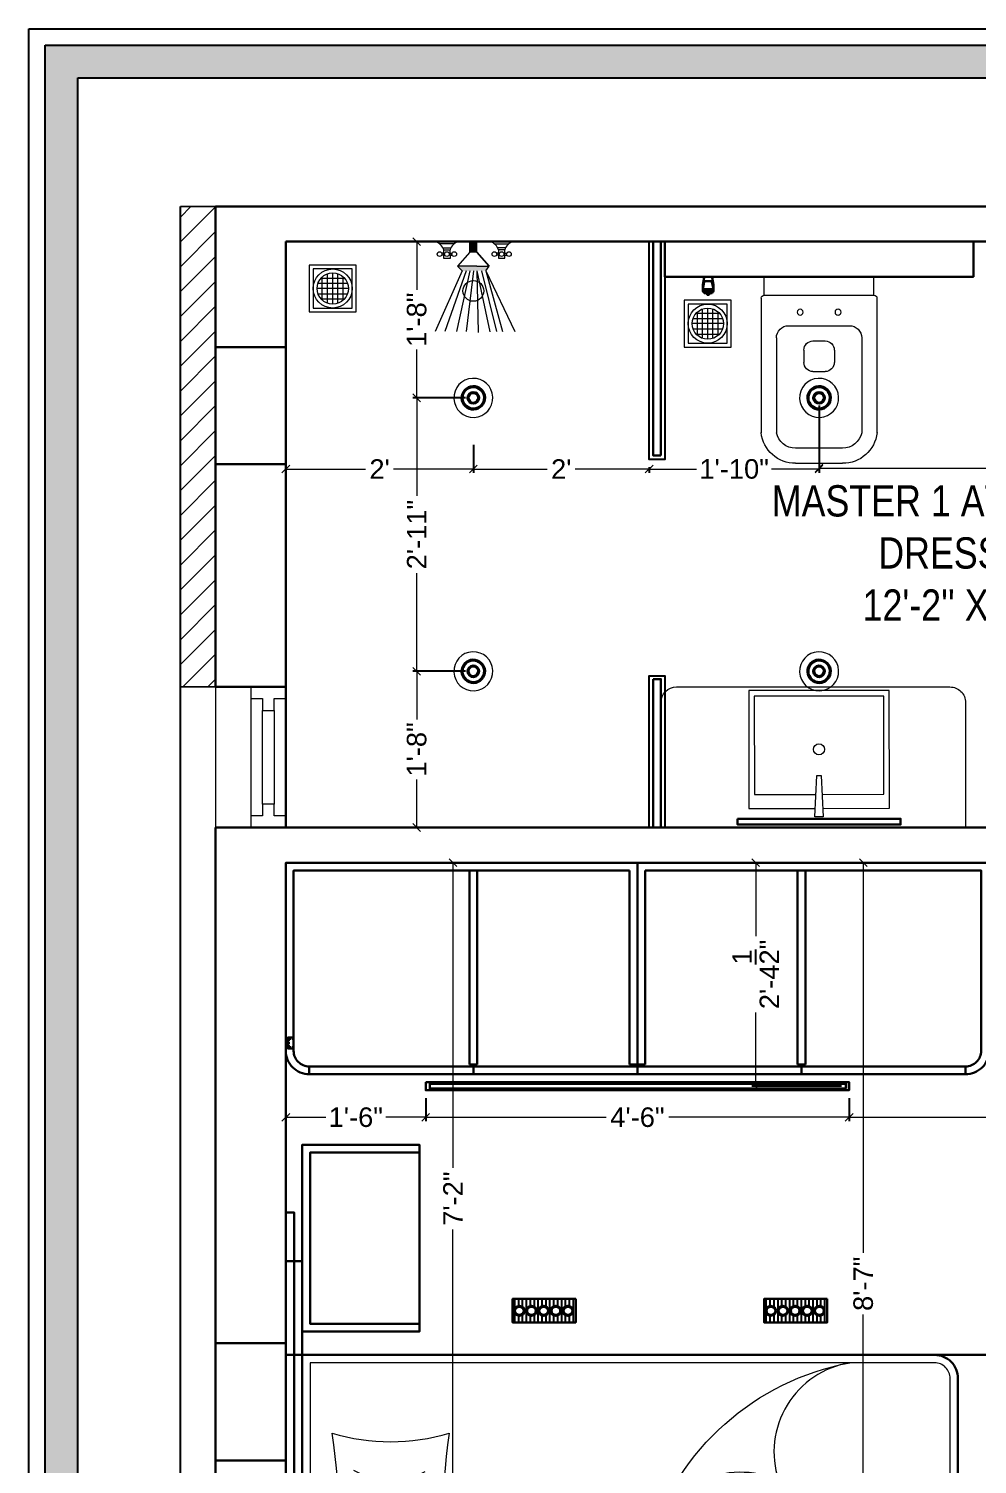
# Model space of a CAD drawing. Header units: millimetres. Extents: x 56222 to 3066687, y -650199 to -121287.
# Drawn here: x 129025.9 to 129147.3, y -185276.5 to -185092.7 of the extents above; entities that cross this region are included whole.
import ezdxf

# ---------------------------------------------------------------- set-up
doc = ezdxf.new("R2010")
doc.units = ezdxf.units.MM
doc.header["$MEASUREMENT"] = 0
doc.header["$PDMODE"] = 35
doc.linetypes.add('DASHED', pattern=[0.75, 0.5, -0.25])
doc.linetypes.add('DASHED2', pattern=[0.375, 0.25, -0.125])
doc.layers.get('Defpoints').update_dxf_attribs({"color": 220})
for name, color, linetype, lineweight in [('COLUMN', 1, 'Continuous', 30), ('dim05', 1, 'Continuous', 13), ('Electrical', 84, 'Continuous', 30), ('ELEVATION ( SPIRAL STAIR )', 250, 'Continuous', 9), ('FIRST FLOOR', 7, 'Continuous', 9), ('FIRST FLOOR ( DW_RAIL )', 7, 'Continuous', 9), ('FIRST FLOOR ( TEXT )', 7, 'Continuous', 9), ('FIRST FLOOR_( PLine )_', 251, 'Continuous', 30), ('FURNITURE', 32, 'Continuous', 9), ('GF FALSE CEILING', 6, 'Continuous', 35), ('GROUND FLOOR  ( DIM )', 7, 'Continuous', 9), ('NAME PLATE', 7, 'Continuous', 25), ('TILE', 14, 'Continuous', 9), ('UTILITY', 48, 'Continuous', 9), ('wall', 7, 'Continuous', 30)]:
    doc.layers.add(name, color=color, linetype=linetype, lineweight=lineweight)
doc.layers.add('SANIT', color=232, linetype='Continuous')
doc.layers.add('WC-DET', color=8, linetype='Continuous')
doc.layers.add('XX~SLAB ( PLINE )', color=251, linetype='Continuous', plot=False)
doc.styles.add('Arial', font='arial.ttf')
doc.styles.add('KATHA', font='swissc.ttf')
doc.styles.get("Standard").update_dxf_attribs({"font": 'arial.ttf', "height": 6})
doc.dimstyles.new('ISO-25', dxfattribs={"dimtxt": 2.5, "dimasz": 1, "dimexe": 0.5, "dimexo": 1, "dimtad": 0, "dimdec": 1, "dimlunit": 4, "dimtxsty": 'Standard', "dimblk": 'OBLIQUE', "dimcen": 2.5, "dimclrd": 1, "dimclre": 1, "dimclrt": 5, "dimadec": 0, "dimazin": 0, "dimtfac": 1, "dimtdec": 1, "dimtmove": 0, "dimatfit": 3, "dimfxl": 1, "dimlwd": -1, "dimarcsym": 0})

# ---------------------------------------------------------------- blocks, each defined once
blk = doc.blocks.new('MASTER')
at = {"layer": 'ELEVATION ( SPIRAL STAIR )', "color": 9, "true_color": 0xc7c8ca}
blk.add_lwpolyline([(131511.15, -184212.79), (131511.15, -184213.94), (131479.19, -184213.94), (131479.19, -184212.79)], close=True, dxfattribs=at)
at = {"layer": 'FURNITURE', "color": 9, "lineweight": 30, "true_color": 0xc7c8ca}
for p, q in [((131357.19, -184215.94), (131357.19, -184062.94)), ((131504.12, -184065.94), (131503.12, -184065.94)), ((131504.12, -184086.94), (131503.12, -184086.94)), ((131504.37, -184086.44), (131529.19, -184086.44)), ((131504.37, -184087.44), (131504.37, -184086.44)), ((131504.37, -184087.44), (131529.19, -184087.44)), ((131504.37, -184106.94), (131529.19, -184106.94)), ((131504.37, -184108.94), (131504.37, -184106.94)), ((131504.12, -184107.94), (131503.12, -184107.94)), ((131504.37, -184107.94), (131530.19, -184107.94)), ((131504.37, -184108.94), (131529.19, -184108.94)), ((131504.12, -184128.94), (131503.12, -184128.94)), ((131504.37, -184128.44), (131529.19, -184128.44)), ((131504.37, -184129.44), (131504.37, -184128.44)), ((131504.37, -184129.44), (131529.19, -184129.44)), ((131504.12, -184149.94), (131503.12, -184149.94)), ((131456.74, -184197.05), (131470.79, -184197.05)), ((131528.69, -184195.94), (131473.12, -184195.94)), ((131470.12, -184198.94), (131470.12, -184213.94)), ((131453.74, -184210.02), (131453.74, -184200.05)), ((131470.12, -184213.02), (131456.74, -184213.02))]:
    blk.add_line(p, q, dxfattribs=at)
at = {"layer": 'FURNITURE', "color": 9, "true_color": 0xc7c8ca}
blk.add_line((131388.19, -184109.47), (131443.39, -184109.47), dxfattribs=at)
at = {"layer": 'FURNITURE', "color": 9, "linetype": 'DASHED', "lineweight": 25, "true_color": 0xc7c8ca}
for p, q in [((131470.79, -184197.05), (131471.73, -184197.05)), ((131474.73, -184200.05), (131474.73, -184210.02))]:
    blk.add_line(p, q, dxfattribs=at)
at = {"layer": 'FURNITURE', "linetype": 'DASHED', "lineweight": 25}
blk.add_line((131470.12, -184213.02), (131471.73, -184213.02), dxfattribs=at)
at = {"layer": 'FURNITURE', "color": 9, "lineweight": 30, "true_color": 0xc7c8ca}
for points in [[(131378.19, -184065.04), (131479.19, -184065.04), (131479.19, -184062.94), (131378.19, -184062.94)], [(131440.44, -184062.94), (131485.44, -184062.94), (131485.44, -184063.99), (131440.44, -184063.99)], [(131360.28, -184065.04), (131384.19, -184065.04), (131384.19, -184080.03), (131360.28, -184080.03)], [(131470.19, -184065.04), (131494.1, -184065.04), (131494.1, -184080.03), (131470.19, -184080.03)], [(131528.69, -184213.94), (131453.19, -184213.94), (131453.19, -184215.94), (131530.19, -184215.94), (131530.19, -184213.94), (131530.19, -184213.94), (131530.19, -184152.94), (131528.69, -184152.94)], [(131409.19, -184211.44), (131349.19, -184211.44), (131349.19, -184210.44), (131409.19, -184210.44)], [(131511.08, -184213.94), (131524.38, -184213.94), (131524.38, -184215.94), (131511.08, -184215.94)]]:
    blk.add_lwpolyline(points, close=True, dxfattribs=at)
for points in [[(131503.12, -184065.94), (131503.12, -184149.94, 0.414214), (131506.12, -184152.94), (131530.19, -184152.94), (131530.19, -184062.94), (131506.12, -184062.94, 0.414214)], [(131390.19, -184148.97), (131464.19, -184148.97, 0.414214), (131467.19, -184145.97), (131467.19, -184065.04), (131387.19, -184065.04), (131387.19, -184145.97, 0.414214)]]:
    blk.add_lwpolyline(points, format="xyb", close=True, dxfattribs=at)
blk.add_lwpolyline([(131529.19, -184106.94), (131529.19, -184063.94), (131506.12, -184063.94, 0.414214), (131504.12, -184065.94), (131504.12, -184149.94, 0.414214), (131506.12, -184151.94), (131529.19, -184151.94), (131529.19, -184108.94)], format="xyb", dxfattribs=at)
for points in [[(131361.28, -184080.03), (131361.28, -184066.04), (131383.19, -184066.04), (131383.19, -184080.03)], [(131471.19, -184080.03), (131471.19, -184066.04), (131493.1, -184066.04), (131493.1, -184080.03)], [(131523.38, -184213.94), (131523.38, -184206.94), (131512.08, -184206.94), (131512.08, -184213.94)]]:
    blk.add_lwpolyline(points, dxfattribs=at)
at = {"layer": 'FURNITURE', "color": 9, "true_color": 0xc7c8ca}
for points in [[(131390.19, -184147.97), (131464.19, -184147.97, 0.414214), (131466.19, -184145.97), (131466.19, -184066.04), (131388.19, -184066.04), (131388.19, -184145.97, 0.414214)], [(131451.18, -184125.99, 0.451075), (131443.39, -184109.47, -0.277658), (131466.19, -184135.11, 0.459377), (131451.18, -184125.99)]]:
    blk.add_lwpolyline(points, format="xyb", close=True, dxfattribs=at)
at = {"layer": 'FURNITURE', "color": 9, "true_color": 0xc7c8ca, "elevation": -0.01}
for points in [[(131421.12, -184083.86, -0.100586), (131421.12, -184068.86, -0.075726), (131397.12, -184068.86, -0.148967), (131397.12, -184083.86, -0.074116)], [(131433.2, -184083.86, 0.100586), (131433.2, -184068.86, 0.075726), (131457.2, -184068.86, 0.148967), (131457.2, -184083.86, 0.074116)]]:
    blk.add_lwpolyline(points, format="xyb", close=True, dxfattribs=at)
at = {"layer": 'FURNITURE', "color": 9, "linetype": 'DASHED', "lineweight": 25, "true_color": 0xc7c8ca}
blk.add_lwpolyline([(131512.08, -184213.94), (131523.38, -184213.94), (131523.38, -184215.94), (131512.08, -184215.94)], close=True, dxfattribs=at)
blk.add_lwpolyline([(131512.08, -184214.94), (131523.38, -184214.94)], dxfattribs=at)
at = {"layer": 'FURNITURE', "color": 9, "lineweight": 30, "true_color": 0xc7c8ca}
blk.add_circle((131371.2, -184190.64), 18, dxfattribs=at)
blk.add_circle((131371.2, -184190.64), 18, dxfattribs=at)
for centre, radius, start, end in [((131359.31, -184181.49), 3, 322.4256, 142.4256), ((131371.2, -184190.64), 12, 142.4256, 322.4256), ((131383.08, -184199.79), 3.02, 314.8302, 148.621), ((131456.74, -184200.05), 3, 90, 180), ((131473.12, -184198.94), 3, 90, 180), ((131456.74, -184210.02), 3, 180, 270)]:
    blk.add_arc(centre, radius, start, end, dxfattribs=at)
at = {"layer": 'FURNITURE', "color": 9, "linetype": 'DASHED', "lineweight": 25, "true_color": 0xc7c8ca}
for centre, start, end in [((131471.73, -184200.05), 0, 90), ((131471.73, -184210.02), 270, 0)]:
    blk.add_arc(centre, 3, start, end, dxfattribs=at)
at = {"layer": 'FURNITURE', "color": 9, "true_color": 0xc7c8ca}
for points in [[(131401.86, -184071.6, -0.01), (131402.63, -184073.02, -0.01), (131404.27, -184076.01, -0.01), (131402.82, -184079.13, -0.01), (131402.07, -184080.77, -0.01)], [(131402.51, -184071.6, -0.01), (131403.28, -184073.02, -0.01), (131404.91, -184076.01, -0.01), (131403.47, -184079.13, -0.01), (131402.71, -184080.77, -0.01)], [(131417.7, -184071.6, -0.01), (131416.93, -184073.02, -0.01), (131415.3, -184076.01, -0.01), (131416.74, -184079.13, -0.01), (131417.49, -184080.77, -0.01)], [(131418.34, -184071.6, -0.01), (131417.57, -184073.02, -0.01), (131415.94, -184076.01, -0.01), (131417.38, -184079.13, -0.01), (131418.14, -184080.77, -0.01)], [(131435.98, -184071.6, -0.01), (131436.75, -184073.02, -0.01), (131438.38, -184076.01, -0.01), (131436.94, -184079.13, -0.01), (131436.18, -184080.77, -0.01)], [(131436.62, -184071.6, -0.01), (131437.4, -184073.02, -0.01), (131439.03, -184076.01, -0.01), (131437.59, -184079.13, -0.01), (131436.83, -184080.77, -0.01)], [(131451.82, -184071.6, -0.01), (131451.04, -184073.02, -0.01), (131449.41, -184076.01, -0.01), (131450.85, -184079.13, -0.01), (131451.61, -184080.77, -0.01)], [(131452.46, -184071.6, -0.01), (131451.69, -184073.02, -0.01), (131450.06, -184076.01, -0.01), (131451.5, -184079.13, -0.01), (131452.26, -184080.77, -0.01)]]:
    blk.add_open_spline(points, degree=3, knots=[0, 0, 0, 0, 4.577917, 9.671137, 9.671137, 9.671137, 9.671137], dxfattribs=at)
blk = doc.blocks.new('LAYOUT FILE')
at = {"layer": 'NAME PLATE', "true_color": 0xd39e00}
h = blk.add_hatch(color=42, dxfattribs=at)
h.paths.add_polyline_path([(3346889.83, -513806.18), (3346889.83, -514260.7), (3347535.56, -514260.7), (3347535.56, -513806.18)])
h.paths.add_polyline_path([(3346894.36, -513810.71), (3347531.03, -513810.71), (3347531.03, -514256.17), (3346894.36, -514256.17)], flags=16)
at = {"layer": 'NAME PLATE', "color": 42, "true_color": 0xd39e00}
for points in [[(3346887.56, -513803.91), (3347537.83, -513803.91), (3347537.83, -514262.96), (3346887.56, -514262.96)], [(3346889.83, -513806.18), (3347535.56, -513806.18), (3347535.56, -514260.7), (3346889.83, -514260.7)], [(3346894.36, -513810.71), (3347531.03, -513810.71), (3347531.03, -514256.17), (3346894.36, -514256.17)]]:
    blk.add_lwpolyline(points, close=True, dxfattribs=at)
blk = doc.blocks.new('_Oblique')
at = {"layer": 'wall', "color": 0, "lineweight": -2}
blk.add_line((-0.5, -0.5), (0.5, 0.5), dxfattribs=at)
blk = doc.blocks.new('*D224')
at = {"layer": 'Defpoints', "color": 0, "lineweight": 30, "transparency": 16777216}
for p in [(129080.18, -185199.46), (129087.81, -185199.46), (129082.79, -185285.46)]:
    blk.add_point(p, dxfattribs=at)
at = {"layer": 'dim05', "color": 1, "linetype": 'Continuous', "lineweight": -2, "transparency": 16777216}
for p, q in [((129086.81, -185199.46), (129079.68, -185199.46)), ((129081.79, -185285.46), (129079.68, -185285.46))]:
    blk.add_line(p, q, dxfattribs=at)
at = {"layer": 'dim05', "color": 1, "linetype": 'Continuous', "transparency": 16777216}
for p, q in [((129080.18, -185199.46), (129080.18, -185238.53)), ((129080.18, -185285.46), (129080.18, -185246.4))]:
    blk.add_line(p, q, dxfattribs=at)
at = {"layer": 'dim05', "color": 1, "transparency": 16777216}
for p, rotation in [((129080.18, -185199.46), 90), ((129080.18, -185285.46), 270)]:
    blk.add_blockref('_Oblique', p, dxfattribs=dict(at, rotation=rotation))
at = {"layer": 'dim05', "color": 5, "lineweight": 25, "transparency": 16777216, "insert": (129080.18, -185242.46), "char_height": 2.5, "attachment_point": 5, "rotation": 90, "style": 'Arial'}
blk.add_mtext('7\'-2"', dxfattribs=at)
blk = doc.blocks.new('*D227')
at = {"layer": 'Defpoints', "color": 0, "lineweight": 30, "transparency": 16777216}
for p in [(129115.79, -185199.46), (129132.7, -185199.46), (129115.79, -185302.46)]:
    blk.add_point(p, dxfattribs=at)
at = {"layer": 'dim05', "color": 1, "linetype": 'Continuous', "lineweight": -2, "transparency": 16777216}
for p, q in [((129116.79, -185199.46), (129133.2, -185199.46)), ((129116.79, -185302.46), (129133.2, -185302.46))]:
    blk.add_line(p, q, dxfattribs=at)
at = {"layer": 'dim05', "color": 1, "linetype": 'Continuous', "transparency": 16777216}
for p, q in [((129132.7, -185199.46), (129132.7, -185249.41)), ((129132.7, -185302.46), (129132.7, -185257.31))]:
    blk.add_line(p, q, dxfattribs=at)
at = {"layer": 'dim05', "color": 1, "transparency": 16777216}
for p, rotation in [((129132.7, -185199.46), 90), ((129132.7, -185302.46), 270)]:
    blk.add_blockref('_Oblique', p, dxfattribs=dict(at, rotation=rotation))
at = {"layer": 'dim05', "color": 5, "lineweight": 25, "transparency": 16777216, "insert": (129132.7, -185253.36), "char_height": 2.5, "attachment_point": 5, "rotation": 90, "style": 'Arial'}
blk.add_mtext('8\'-7"', dxfattribs=at)
blk = doc.blocks.new('A$C07311617')
at = {"layer": 'UTILITY', "true_color": 0xc7c8ca}
h = blk.add_hatch(color=9, dxfattribs=at)
h.paths.add_polyline_path([(-3.13, 2.02), (-3.13, 0), (-3.74, 0), (-3.74, 0.46), (-3.74, 1.42)])
h.paths.add_polyline_path([(-3.13, 0), (-3.13, -0.46), (-3.13, -2.02), (-3.74, -1.59), (-3.74, -0.46), (-3.74, 0)])
h = blk.add_hatch(color=9, dxfattribs=at)
h.paths.add_polyline_path([(0, 0.46), (0, 0), (-1.35, 0), (-1.35, 0.46)])
h.paths.add_polyline_path([(0, 0), (0, -0.46), (-1.35, -0.46), (-1.35, 0)])
at = {"layer": 'UTILITY', "color": 9, "true_color": 0xc7c8ca}
for p, q in [((-3.74, 1.42), (-11.52, 4.9)), ((-1.74, 3.79), (-1.74, 4.05)), ((-1.47, 3.79), (-1.47, 4.05)), ((-0.8, 3.9), (-0.8, 2.88)), ((-0.27, 2.44), (-0.27, 4.33)), ((-3.74, 0.94), (-11.52, 3.66)), ((-3.74, 0.46), (-11.52, 2.15)), ((-3.13, 2.02), (-3.74, 1.42)), ((-3.13, -0.46), (-3.13, 2.02)), ((-1.35, 0.46), (-3.13, 2.02)), ((-1.74, 2.99), (-1.74, 2.72)), ((-1.47, 2.99), (-1.47, 2.72)), ((-3.74, 0), (-11.52, 0.93)), ((-3.13, 0.46), (-3.13, 1.42)), ((-1.35, -0.46), (-1.35, 0.46)), ((-1.35, 0.46), (0, 0.46)), ((0, -0.46), (0, 0.46)), ((-3.74, -0.46), (-11.62, -0.61)), ((-3.74, -0.46), (-11.57, -2.09)), ((-3.74, -1.03), (-11.52, -2.96)), ((-3.74, -1.59), (-11.52, -5.3)), ((-3.74, -1.59), (-11.52, -3.73)), ((-3.74, -1.59), (-3.13, -2.02)), ((-3.13, -0.46), (-3.13, -2.02)), ((-1.35, -0.46), (-3.13, -2.02)), ((-1.35, -0.46), (0, -0.46)), ((-1.74, -3.22), (-1.74, -2.95)), ((-1.47, -3.22), (-1.47, -2.95)), ((-0.8, -4.13), (-0.8, -3.11)), ((-0.27, -2.68), (-0.27, -4.56)), ((-1.74, -4.02), (-1.74, -4.29)), ((-1.47, -4.02), (-1.47, -4.29))]:
    blk.add_line(p, q, dxfattribs=at)
for points in [[(-1.07, 2.99), (-2.14, 2.99), (-2.14, 3.79), (-1.07, 3.79)], [(-1.07, -3.22), (-2.14, -3.22), (-2.14, -4.02), (-1.07, -4.02)]]:
    blk.add_lwpolyline(points, close=True, dxfattribs=at)
for points in [[(-1.35, 0.46), (-3.13, 2.02)], [(-3.13, -2.02), (-1.35, -0.46)]]:
    blk.add_lwpolyline(points, dxfattribs=at)
for centre, radius in [((-1.6, 4.32), 0.298), ((-1.6, 3.39), 0.298), ((-1.6, 2.45), 0.298), ((-6.31, 0), 1.33), ((-1.6, -2.69), 0.298), ((-1.6, -3.62), 0.298), ((-1.6, -4.55), 0.298)]:
    blk.add_circle(centre, radius, dxfattribs=at)
for centre, start, end in [((-1.47, 5.26), 285.2551, 344.7449), ((-1.47, 1.52), 15.2551, 74.7449), ((-1.47, -1.75), 285.2551, 344.7449), ((-1.47, -5.49), 15.2551, 74.7449)]:
    blk.add_arc(centre, 1.52, start, end, dxfattribs=at)
blk = doc.blocks.new('NAHNYsquare')
at = {"color": 9, "lineweight": 15, "true_color": 0xc7c8ca}
for p, q in [((4.49, -1.65), (1.51, -1.65)), ((1.67, -4.48), (1.67, -1.49)), ((2.33, -4.87), (2.33, -1.1)), ((3, -0.99), (3, -4.99)), ((3.67, -4.87), (3.67, -1.1)), ((4.33, -4.48), (4.33, -1.49)), ((5, -2.99), (1, -2.99)), ((4.89, -2.32), (1.11, -2.32)), ((4.89, -3.65), (1.11, -3.65)), ((4.49, -4.32), (1.51, -4.32))]:
    blk.add_line(p, q, dxfattribs=at)
for points in [[(0, -5.99), (6, -5.99), (6, 0.01), (0, 0.01)], [(0.5, -5.49), (5.5, -5.49), (5.5, -0.49), (0.5, -0.49)]]:
    blk.add_lwpolyline(points, close=True, dxfattribs=at)
for radius in [2.5, 2]:
    blk.add_circle((3, -2.99), radius, dxfattribs=at)
blk = doc.blocks.new('A$C775F2B7C')
at = {"layer": 'WC-DET', "color": 9, "lineweight": 30, "true_color": 0xc7c8ca}
for points in [[(0.0199, 0.0758), (0.0069, 0.0758, 0.150223), (0, 0.0598), (0, 0.0369), (0.0069, 0.004, 0.333354), (0.0114, 0), (0.0248, 0), (0.0382, 0, 0.333354), (0.0427, 0.004), (0.0496, 0.0369), (0.0496, 0.0598, 0.150223), (0.0427, 0.0758), (0.0297, 0.0758)], [(0.0199, 0.0758), (0.0199, 0.0819, -0.414214), (0.0206, 0.0826), (0.0248, 0.0826)], [(0.0248, 0.0758), (0.0199, 0.0758, 0.150223)], [(0.0297, 0.0758), (0.0297, 0.0819, 0.414214), (0.0289, 0.0826), (0.0248, 0.0826)], [(0.025, 0.0202), (0.0118, 0.0202, -0.354974), (0.0072, 0.0233), (0, 0.0572)], [(0.0246, 0.0202), (0.0378, 0.0202, 0.354974), (0.0423, 0.0233), (0.0496, 0.0572)]]:
    blk.add_lwpolyline(points, format="xyb", dxfattribs=at)
for points in [[(0.0297, 0.0758), (0.0248, 0.0758)], [(0, 0.0575), (0.0248, 0.0575)], [(0.0005, 0.0627), (0.0248, 0.0627)], [(0.0011, 0.0651), (0.0248, 0.0651)], [(0.0485, 0.0651), (0.0248, 0.0651)], [(0.0491, 0.0627), (0.0248, 0.0627)], [(0.0496, 0.0575), (0.0248, 0.0575)]]:
    blk.add_lwpolyline(points, dxfattribs=at)
blk = doc.blocks.new('A$C3EC62B37')
at = {"layer": 'FURNITURE', "color": 9, "linetype": 'ByBlock', "lineweight": -2, "true_color": 0xc7c8ca}
for p, q in [((-22.24, 23.87), (-16.24, 23.87)), ((-22.24, 21.91), (-16.24, 21.91)), ((-26.65, 2.74), (-26.65, 19.96)), ((-24.7, 7.83), (-24.7, 19.96)), ((-13.78, 7.83), (-13.78, 19.96)), ((-11.83, 2.74), (-11.83, 19.96)), ((-20.02, 12.13), (-18.46, 12.13)), ((-21.2, 9.39), (-21.2, 10.96)), ((-17.28, 9.39), (-17.28, 10.96)), ((-20.02, 8.22), (-18.46, 8.22)), ((-23.13, 6.26), (-15.35, 6.26)), ((-26.26, 2.35), (-12.22, 2.35)), ((-26.26, 2.35), (-26.26, 0)), ((-12.22, 2.35), (-12.22, 0)), ((-26.26, 0), (-12.22, 0)), ((-26.26, 0), (-12.22, 0))]:
    blk.add_line(p, q, dxfattribs=at)
for centre in [(-21.66, 4.53), (-16.81, 4.53)]:
    blk.add_circle(centre, 0.391, dxfattribs=at)
for centre, radius, start, end in [((-22.31, 19.5), 4.37, 89.0873, 174.0395), ((-16.17, 19.5), 4.37, 5.9605, 90.9127), ((-22.31, 19.48), 2.44, 88.437, 168.6348), ((-16.17, 19.48), 2.44, 11.3652, 91.563), ((-20.02, 10.96), 1.17, 90, 180), ((-18.46, 10.96), 1.17, 0, 90), ((-20.02, 9.39), 1.17, 180, 270), ((-18.46, 9.39), 1.17, 270, 0), ((-23.13, 7.83), 1.57, 180, 270), ((-15.35, 7.83), 1.57, 270, 0), ((-26.26, 2.74), 0.391, 180, 270), ((-12.22, 2.74), 0.391, 270, 0)]:
    blk.add_arc(centre, radius, start, end, dxfattribs=at)
blk = doc.blocks.new('asaasd')
at = {"layer": 'Electrical', "color": 5, "lineweight": 5, "ltscale": 8}
blk.add_ellipse((4539.27, 3683.15), major_axis=(1.69, -1.84), ratio=1, start_param=-0.785398, end_param=5.497787, dxfattribs=at)
at = {"layer": 'Electrical', "color": 5, "ltscale": 8}
for major_axis, start_param, end_param in [((1.02, -1.1), -0.785398, 5.497787), ((-1.01, -0.93), 0.785398, 7.068583), ((-0.544, -0.501), 0.785398, 7.068583), ((-0.453, -0.417), 0.785398, 7.068583)]:
    blk.add_ellipse((4539.27, 3683.15), major_axis=major_axis, ratio=1, start_param=start_param, end_param=end_param, dxfattribs=at)
blk = doc.blocks.new('*D251')
at = {"layer": 'Defpoints', "color": 0, "lineweight": 30, "transparency": 16777216}
for p in [(129082.79, -185174.96), (129075.54, -185194.96), (129082.79, -185194.96)]:
    blk.add_point(p, dxfattribs=at)
at = {"layer": 'dim05', "color": 1, "linetype": 'Continuous', "lineweight": -2, "transparency": 16777216}
for p, q in [((129081.79, -185174.96), (129075.04, -185174.96)), ((129081.79, -185194.96), (129075.04, -185194.96))]:
    blk.add_line(p, q, dxfattribs=at)
at = {"layer": 'dim05', "color": 1, "linetype": 'Continuous', "transparency": 16777216}
for p, q in [((129075.54, -185174.96), (129075.54, -185181.13)), ((129075.54, -185194.96), (129075.54, -185188.79))]:
    blk.add_line(p, q, dxfattribs=at)
at = {"layer": 'dim05', "color": 1, "transparency": 16777216}
for p, rotation in [((129075.54, -185174.96), 90), ((129075.54, -185194.96), 270)]:
    blk.add_blockref('_Oblique', p, dxfattribs=dict(at, rotation=rotation))
at = {"layer": 'dim05', "color": 5, "lineweight": 25, "transparency": 16777216, "insert": (129075.54, -185184.96), "char_height": 2.5, "attachment_point": 5, "rotation": 90, "style": 'Arial'}
blk.add_mtext('1\'-8"', dxfattribs=at)
blk = doc.blocks.new('*D252')
at = {"layer": 'Defpoints', "color": 0, "lineweight": 30, "transparency": 16777216}
for p in [(129075.54, -185139.96), (129082.79, -185139.96), (129082.79, -185174.96)]:
    blk.add_point(p, dxfattribs=at)
at = {"layer": 'dim05', "color": 1, "linetype": 'Continuous', "lineweight": -2, "transparency": 16777216}
for p, q in [((129081.79, -185139.96), (129075.04, -185139.96)), ((129081.79, -185174.96), (129075.04, -185174.96))]:
    blk.add_line(p, q, dxfattribs=at)
at = {"layer": 'dim05', "color": 1, "linetype": 'Continuous', "transparency": 16777216}
for p, q in [((129075.54, -185139.96), (129075.54, -185152.52)), ((129075.54, -185174.96), (129075.54, -185162.4))]:
    blk.add_line(p, q, dxfattribs=at)
at = {"layer": 'dim05', "color": 1, "transparency": 16777216}
for p, rotation in [((129075.54, -185139.96), 90), ((129075.54, -185174.96), 270)]:
    blk.add_blockref('_Oblique', p, dxfattribs=dict(at, rotation=rotation))
at = {"layer": 'dim05', "color": 5, "lineweight": 25, "transparency": 16777216, "insert": (129075.54, -185157.46), "char_height": 2.5, "attachment_point": 5, "rotation": 90, "style": 'Arial'}
blk.add_mtext('2\'-11"', dxfattribs=at)
blk = doc.blocks.new('*D253')
at = {"layer": 'Defpoints', "color": 0, "lineweight": 30, "transparency": 16777216}
for p in [(129075.54, -185119.96), (129082.33, -185119.96), (129082.79, -185139.96)]:
    blk.add_point(p, dxfattribs=at)
at = {"layer": 'dim05', "color": 1, "linetype": 'Continuous', "lineweight": -2, "transparency": 16777216}
for p, q in [((129081.33, -185119.96), (129075.04, -185119.96)), ((129081.79, -185139.96), (129075.04, -185139.96))]:
    blk.add_line(p, q, dxfattribs=at)
at = {"layer": 'dim05', "color": 1, "linetype": 'Continuous', "transparency": 16777216}
for p, q in [((129075.54, -185119.96), (129075.54, -185126.13)), ((129075.54, -185139.96), (129075.54, -185133.79))]:
    blk.add_line(p, q, dxfattribs=at)
at = {"layer": 'dim05', "color": 1, "transparency": 16777216}
for p, rotation in [((129075.54, -185119.96), 90), ((129075.54, -185139.96), 270)]:
    blk.add_blockref('_Oblique', p, dxfattribs=dict(at, rotation=rotation))
at = {"layer": 'dim05', "color": 5, "lineweight": 25, "transparency": 16777216, "insert": (129075.54, -185129.96), "char_height": 2.5, "attachment_point": 5, "rotation": 90, "style": 'Arial'}
blk.add_mtext('1\'-8"', dxfattribs=at)
blk = doc.blocks.new('*D254')
at = {"layer": 'Defpoints', "color": 0, "lineweight": 30, "transparency": 16777216}
for p in [(129058.79, -185145.45), (129082.79, -185144.96), (129082.79, -185149.07)]:
    blk.add_point(p, dxfattribs=at)
at = {"layer": 'dim05', "color": 1, "linetype": 'Continuous', "lineweight": -2, "transparency": 16777216}
for p, q in [((129058.79, -185146.45), (129058.79, -185149.57)), ((129082.79, -185145.96), (129082.79, -185149.57))]:
    blk.add_line(p, q, dxfattribs=at)
at = {"layer": 'dim05', "color": 1, "linetype": 'Continuous', "transparency": 16777216}
for p, q in [((129058.79, -185149.07), (129068.99, -185149.07)), ((129082.79, -185149.07), (129072.59, -185149.07))]:
    blk.add_line(p, q, dxfattribs=at)
at = {"layer": 'dim05', "color": 1, "transparency": 16777216, "rotation": 180}
blk.add_blockref('_Oblique', (129058.79, -185149.07), dxfattribs=at)
at = {"layer": 'dim05', "color": 1, "transparency": 16777216}
blk.add_blockref('_Oblique', (129082.79, -185149.07), dxfattribs=at)
at = {"layer": 'dim05', "color": 5, "lineweight": 25, "transparency": 16777216, "insert": (129070.79, -185149.07), "char_height": 2.5, "attachment_point": 5, "style": 'Arial'}
blk.add_mtext("2'", dxfattribs=at)
blk = doc.blocks.new('*D255')
at = {"layer": 'Defpoints', "color": 0, "lineweight": 30, "transparency": 16777216}
for p in [(129082.79, -185144.96), (129105.3, -185147.83), (129105.3, -185149.07)]:
    blk.add_point(p, dxfattribs=at)
at = {"layer": 'dim05', "color": 1, "linetype": 'Continuous', "lineweight": -2, "transparency": 16777216}
for p, q in [((129082.79, -185145.96), (129082.79, -185149.57)), ((129105.3, -185148.83), (129105.3, -185149.57))]:
    blk.add_line(p, q, dxfattribs=at)
at = {"layer": 'dim05', "color": 1, "linetype": 'Continuous', "transparency": 16777216}
for p, q in [((129082.79, -185149.07), (129092.25, -185149.07)), ((129105.3, -185149.07), (129095.84, -185149.07))]:
    blk.add_line(p, q, dxfattribs=at)
at = {"layer": 'dim05', "color": 1, "transparency": 16777216, "rotation": 180}
blk.add_blockref('_Oblique', (129082.79, -185149.07), dxfattribs=at)
at = {"layer": 'dim05', "color": 1, "transparency": 16777216}
blk.add_blockref('_Oblique', (129105.3, -185149.07), dxfattribs=at)
at = {"layer": 'dim05', "color": 5, "lineweight": 25, "transparency": 16777216, "insert": (129094.04, -185149.07), "char_height": 2.5, "attachment_point": 5, "style": 'Arial'}
blk.add_mtext("2'", dxfattribs=at)
blk = doc.blocks.new('*D256')
at = {"layer": 'Defpoints', "color": 0, "lineweight": 30, "transparency": 16777216}
for p in [(129127.04, -185139.94), (129105.3, -185147.83), (129127.04, -185149.07)]:
    blk.add_point(p, dxfattribs=at)
at = {"layer": 'dim05', "color": 1, "linetype": 'Continuous', "lineweight": -2, "transparency": 16777216}
for p, q in [((129127.04, -185140.94), (129127.04, -185149.57)), ((129105.3, -185148.83), (129105.3, -185149.57))]:
    blk.add_line(p, q, dxfattribs=at)
at = {"layer": 'dim05', "color": 1, "linetype": 'Continuous', "transparency": 16777216}
for p, q in [((129105.3, -185149.07), (129111.37, -185149.07)), ((129127.04, -185149.07), (129120.97, -185149.07))]:
    blk.add_line(p, q, dxfattribs=at)
at = {"layer": 'dim05', "color": 1, "transparency": 16777216, "rotation": 180}
blk.add_blockref('_Oblique', (129105.3, -185149.07), dxfattribs=at)
at = {"layer": 'dim05', "color": 1, "transparency": 16777216}
blk.add_blockref('_Oblique', (129127.04, -185149.07), dxfattribs=at)
at = {"layer": 'dim05', "color": 5, "lineweight": 25, "transparency": 16777216, "insert": (129116.17, -185149.07), "char_height": 2.5, "attachment_point": 5, "style": 'Arial'}
blk.add_mtext('1\'-10"', dxfattribs=at)
blk = doc.blocks.new('*D257')
at = {"layer": 'Defpoints', "color": 0, "lineweight": 30, "transparency": 16777216}
for p in [(129127.04, -185144.96), (129180.77, -185148.95), (129180.77, -185148.95)]:
    blk.add_point(p, dxfattribs=at)
at = {"layer": 'dim05', "color": 1, "linetype": 'Continuous', "lineweight": -2, "transparency": 16777216}
for p, q in [((129127.04, -185145.96), (129127.04, -185149.45)), ((129180.77, -185147.95), (129180.77, -185148.45))]:
    blk.add_line(p, q, dxfattribs=at)
at = {"layer": 'dim05', "color": 1, "linetype": 'Continuous', "transparency": 16777216}
for p, q in [((129127.04, -185148.95), (129149.91, -185148.95)), ((129180.77, -185148.95), (129157.9, -185148.95))]:
    blk.add_line(p, q, dxfattribs=at)
at = {"layer": 'dim05', "color": 1, "transparency": 16777216, "rotation": 180}
blk.add_blockref('_Oblique', (129127.04, -185148.95), dxfattribs=at)
at = {"layer": 'dim05', "color": 1, "transparency": 16777216}
blk.add_blockref('_Oblique', (129180.77, -185148.95), dxfattribs=at)
at = {"layer": 'dim05', "color": 5, "lineweight": 25, "transparency": 16777216, "insert": (129153.9, -185148.95), "char_height": 2.5, "attachment_point": 5, "style": 'Arial'}
blk.add_mtext('4\'-6"', dxfattribs=at)
blk = doc.blocks.new('*D288')
at = {"layer": 'Defpoints', "color": 0, "lineweight": 30, "transparency": 16777216}
for p in [(129058.79, -185227.54), (129076.69, -185228.59), (129076.69, -185232.05)]:
    blk.add_point(p, dxfattribs=at)
at = {"layer": 'dim05', "color": 1, "linetype": 'Continuous', "lineweight": -2, "transparency": 16777216}
for p, q in [((129058.79, -185228.54), (129058.79, -185232.55)), ((129076.69, -185229.59), (129076.69, -185232.55))]:
    blk.add_line(p, q, dxfattribs=at)
at = {"layer": 'dim05', "color": 1, "linetype": 'Continuous', "transparency": 16777216}
for p, q in [((129058.79, -185232.05), (129063.91, -185232.05)), ((129076.69, -185232.05), (129071.57, -185232.05))]:
    blk.add_line(p, q, dxfattribs=at)
at = {"layer": 'dim05', "color": 1, "transparency": 16777216, "rotation": 180}
blk.add_blockref('_Oblique', (129058.79, -185232.05), dxfattribs=at)
at = {"layer": 'dim05', "color": 1, "transparency": 16777216}
blk.add_blockref('_Oblique', (129076.69, -185232.05), dxfattribs=at)
at = {"layer": 'dim05', "color": 5, "lineweight": 25, "transparency": 16777216, "insert": (129067.74, -185232.05), "char_height": 2.5, "attachment_point": 5, "style": 'Arial'}
blk.add_mtext('1\'-6"', dxfattribs=at)
blk = doc.blocks.new('*D289')
at = {"layer": 'Defpoints', "color": 0, "lineweight": 30, "transparency": 16777216}
for p in [(129076.69, -185228.59), (129130.89, -185228.59), (129130.89, -185232.05)]:
    blk.add_point(p, dxfattribs=at)
at = {"layer": 'dim05', "color": 1, "linetype": 'Continuous', "lineweight": -2, "transparency": 16777216}
for p, q in [((129076.69, -185229.59), (129076.69, -185232.55)), ((129130.89, -185229.59), (129130.89, -185232.55))]:
    blk.add_line(p, q, dxfattribs=at)
at = {"layer": 'dim05', "color": 1, "linetype": 'Continuous', "transparency": 16777216}
for p, q in [((129076.69, -185232.05), (129099.79, -185232.05)), ((129130.89, -185232.05), (129107.79, -185232.05))]:
    blk.add_line(p, q, dxfattribs=at)
at = {"layer": 'dim05', "color": 1, "transparency": 16777216, "rotation": 180}
blk.add_blockref('_Oblique', (129076.69, -185232.05), dxfattribs=at)
at = {"layer": 'dim05', "color": 1, "transparency": 16777216}
blk.add_blockref('_Oblique', (129130.89, -185232.05), dxfattribs=at)
at = {"layer": 'dim05', "color": 5, "lineweight": 25, "transparency": 16777216, "insert": (129103.79, -185232.05), "char_height": 2.5, "attachment_point": 5, "style": 'Arial'}
blk.add_mtext('4\'-6"', dxfattribs=at)
blk = doc.blocks.new('*D290')
at = {"layer": 'Defpoints', "color": 0, "lineweight": 30, "transparency": 16777216}
for p in [(129211.79, -185225.98), (129130.89, -185228.59), (129211.79, -185232.05)]:
    blk.add_point(p, dxfattribs=at)
at = {"layer": 'dim05', "color": 1, "linetype": 'Continuous', "lineweight": -2, "transparency": 16777216}
for p, q in [((129211.79, -185226.98), (129211.79, -185232.55)), ((129130.89, -185229.59), (129130.89, -185232.55))]:
    blk.add_line(p, q, dxfattribs=at)
at = {"layer": 'dim05', "color": 1, "linetype": 'Continuous', "transparency": 16777216}
for p, q in [((129130.89, -185232.05), (129167.39, -185232.05)), ((129211.79, -185232.05), (129175.3, -185232.05))]:
    blk.add_line(p, q, dxfattribs=at)
at = {"layer": 'dim05', "color": 1, "transparency": 16777216, "rotation": 180}
blk.add_blockref('_Oblique', (129130.89, -185232.05), dxfattribs=at)
at = {"layer": 'dim05', "color": 1, "transparency": 16777216}
blk.add_blockref('_Oblique', (129211.79, -185232.05), dxfattribs=at)
at = {"layer": 'dim05', "color": 5, "lineweight": 25, "transparency": 16777216, "insert": (129171.34, -185232.05), "char_height": 2.5, "attachment_point": 5, "style": 'Arial'}
blk.add_mtext('6\'-9"', dxfattribs=at)
blk = doc.blocks.new('*D304')
at = {"layer": 'Defpoints', "color": 0, "lineweight": 30, "transparency": 16777216}
for p in [(129118.93, -185199.46), (129130.89, -185199.46), (129130.89, -185228.07)]:
    blk.add_point(p, dxfattribs=at)
at = {"layer": 'dim05', "color": 1, "linetype": 'Continuous', "lineweight": -2, "transparency": 16777216}
for p, q in [((129129.89, -185199.46), (129118.43, -185199.46)), ((129129.89, -185228.07), (129118.43, -185228.07))]:
    blk.add_line(p, q, dxfattribs=at)
at = {"layer": 'dim05', "color": 1, "linetype": 'Continuous', "transparency": 16777216}
for p, q in [((129118.93, -185199.46), (129118.93, -185208.88)), ((129118.93, -185228.07), (129118.93, -185218.64))]:
    blk.add_line(p, q, dxfattribs=at)
at = {"layer": 'dim05', "color": 1, "transparency": 16777216}
for p, rotation in [((129118.93, -185199.46), 90), ((129118.93, -185228.07), 270)]:
    blk.add_blockref('_Oblique', p, dxfattribs=dict(at, rotation=rotation))
at = {"layer": 'dim05', "color": 5, "lineweight": 25, "transparency": 16777216, "insert": (129118.93, -185213.76), "char_height": 2.5, "attachment_point": 5, "rotation": 90, "style": 'Arial'}
blk.add_mtext('2\'-4{\\H1x;\\S1/2;}"', dxfattribs=at)

msp = doc.modelspace()

# ---------------------------------------------------------------- hatches: boundary and pattern name
at = {"layer": 'Electrical', "lineweight": 25, "true_color": 0x000000}
h = msp.add_hatch(dxfattribs=at)
h.set_pattern_fill('ANSI31', color=18, scale=4, angle=225)
h.set_pattern_definition([(270, (142087.09665, -206317.46903), (0.5, -3e-16), [])])
h.paths.add_polyline_path([(129093.57, -185255.3), (129094.44, -185256.35, 0.675401), (129094.9, -185257.49, 0.15536), (129095.28, -185257.36), (129095.9, -185258.11), (129095.9, -185258.3), (129087.81, -185258.3), (129087.81, -185255.3)])
h.paths.add_polyline_path([(129088.68, -185256.16, 1), (129088.68, -185257.49, 1)], flags=16)
h.paths.add_polyline_path([(129090.23, -185257.49, 1), (129090.23, -185256.16, 1)], flags=16)
h.paths.add_polyline_path([(129088.68, -185256.29, 1), (129088.68, -185257.35, 1)], flags=0)
h.paths.add_polyline_path([(129090.23, -185257.35, 1), (129090.23, -185256.29, 1)], flags=0)
h.paths.add_polyline_path([(129091.79, -185257.49, 1), (129091.79, -185256.16, 1)], flags=16)
h.paths.add_polyline_path([(129091.79, -185257.35, 1), (129091.79, -185256.29, 1)], flags=0)
h.paths.add_polyline_path([(129093.35, -185257.49, 1), (129093.35, -185256.16, 1)], flags=16)
h.paths.add_polyline_path([(129093.35, -185257.35, 1), (129093.35, -185256.29, 1)], flags=0)
h.paths.add_polyline_path([(129094.44, -185256.35), (129093.57, -185255.3), (129095.9, -185255.3), (129095.9, -185258.11), (129095.28, -185257.36, 0.731062), (129094.9, -185256.16, 0.193744)], flags=17)
h = msp.add_hatch(dxfattribs=at)
h.set_pattern_fill('ANSI31', color=18, scale=4, angle=225)
h.set_pattern_definition([(270, (142119.28317, -206317.46903), (0.5, -3e-16), [])])
h.paths.add_polyline_path([(129125.76, -185255.3), (129126.63, -185256.35, 0.675401), (129127.09, -185257.49, 0.15536), (129127.47, -185257.36), (129128.09, -185258.11), (129128.09, -185258.3), (129120, -185258.3), (129120, -185255.3)])
h.paths.add_polyline_path([(129120.87, -185256.16, 1), (129120.87, -185257.49, 1)], flags=16)
h.paths.add_polyline_path([(129122.42, -185257.49, 1), (129122.42, -185256.16, 1)], flags=16)
h.paths.add_polyline_path([(129120.87, -185256.29, 1), (129120.87, -185257.35, 1)], flags=0)
h.paths.add_polyline_path([(129122.42, -185257.35, 1), (129122.42, -185256.29, 1)], flags=0)
h.paths.add_polyline_path([(129123.98, -185257.49, 1), (129123.98, -185256.16, 1)], flags=16)
h.paths.add_polyline_path([(129123.98, -185257.35, 1), (129123.98, -185256.29, 1)], flags=0)
h.paths.add_polyline_path([(129125.53, -185257.49, 1), (129125.53, -185256.16, 1)], flags=16)
h.paths.add_polyline_path([(129125.53, -185257.35, 1), (129125.53, -185256.29, 1)], flags=0)
h.paths.add_polyline_path([(129126.63, -185256.35), (129125.76, -185255.3), (129128.09, -185255.3), (129128.09, -185258.11), (129127.47, -185257.36, 0.731062), (129127.09, -185256.16, 0.193744)], flags=17)
at = {"layer": 'GROUND FLOOR  ( DIM )', "transparency": 33554687}
h = msp.add_hatch(dxfattribs=at)
h.set_pattern_fill('ANSI31', color=256, scale=18, style=0)
h.set_pattern_definition([(45, (-9218.0712, -17881.4137), (-1.590990258, 1.590990258), [])])
h.paths.add_polyline_path([(129045.29, -185115.46), (129049.79, -185115.46), (129049.79, -185176.96), (129045.29, -185176.96)])

# ---------------------------------------------------------------- linework, layer by layer
at = {"layer": 'COLUMN', "transparency": 33554687}
for points in [[(129049.79, -185133.46), (129058.79, -185133.46), (129058.79, -185148.46), (129049.79, -185148.46)], [(129049.79, -185260.96), (129058.79, -185260.96), (129058.79, -185275.96), (129049.79, -185275.96)], [(129049.79, -185260.96), (129058.79, -185260.96), (129058.79, -185275.96), (129049.79, -185275.96)]]:
    msp.add_lwpolyline(points, close=True, dxfattribs=at)
at = {"layer": 'Electrical', "color": 7, "lineweight": 30}
msp.add_lwpolyline([(129076.69, -185227.54), (129130.89, -185227.54), (129130.89, -185228.59), (129076.69, -185228.59)], close=True, dxfattribs=at)
at = {"layer": 'Electrical', "color": 175, "lineweight": 30, "ltscale": 8, "true_color": 0x4554a5}
for points in [[(129130.5, -185228.37), (129130.5, -185227.75), (129077.2, -185227.75), (129077.2, -185228.37)], [(129130.48, -185228.35), (129130.48, -185227.76), (129077.22, -185227.76), (129077.22, -185228.35)]]:
    msp.add_lwpolyline(points, close=True, dxfattribs=at)
at = {"layer": 'Electrical', "color": 240, "true_color": 0xed1f24}
for points in [[(129095.9, -185255.3), (129087.81, -185255.3), (129087.81, -185258.3), (129095.9, -185258.3)], [(129128.09, -185255.3), (129120, -185255.3), (129120, -185258.3), (129128.09, -185258.3)]]:
    msp.add_lwpolyline(points, close=True, dxfattribs=at)
at = {"layer": 'Electrical', "color": 18, "lineweight": 25, "true_color": 0x000000}
for centre, radius in [((129088.68, -185256.82), 0.662), ((129088.68, -185256.82), 0.53), ((129090.23, -185256.82), 0.662), ((129090.23, -185256.82), 0.53), ((129091.79, -185256.82), 0.662), ((129091.79, -185256.82), 0.53), ((129093.35, -185256.82), 0.662), ((129093.35, -185256.82), 0.53), ((129094.9, -185256.82), 0.662), ((129094.9, -185256.82), 0.53), ((129120.87, -185256.82), 0.662), ((129120.87, -185256.82), 0.53), ((129122.42, -185256.82), 0.662), ((129122.42, -185256.82), 0.53), ((129123.98, -185256.82), 0.662), ((129123.98, -185256.82), 0.53), ((129125.53, -185256.82), 0.662), ((129125.53, -185256.82), 0.53), ((129127.09, -185256.82), 0.662), ((129127.09, -185256.82), 0.53)]:
    msp.add_circle(centre, radius, dxfattribs=at)
at = {"layer": 'FIRST FLOOR', "transparency": 33554687}
for p, q in [((129049.79, -185115.46), (129049.79, -185425.96)), ((129058.79, -185194.96), (129058.79, -185119.96)), ((129058.79, -185119.96), (129204.29, -185119.96)), ((129049.79, -185176.96), (129058.79, -185176.96)), ((129058.79, -185199.46), (129146.79, -185199.46))]:
    msp.add_line(p, q, dxfattribs=at)
at = {"layer": 'FIRST FLOOR', "color": 4}
msp.add_line((129058.79, -185199.46), (129151.79, -185199.46), dxfattribs=at)
at = {"layer": 'FIRST FLOOR', "ltscale": 0.7, "transparency": 33554687}
msp.add_lwpolyline([(129208.79, -185425.96), (129208.79, -185461.96), (129045.29, -185461.96), (129045.29, -185115.46), (129049.79, -185115.46)], dxfattribs=at)
at = {"layer": 'FIRST FLOOR ( DW_RAIL )', "transparency": 33554687}
msp.add_lwpolyline([(129054.29, -185176.96), (129054.29, -185178.46), (129055.79, -185178.46), (129055.79, -185179.96), (129057.29, -185179.96), (129057.29, -185191.96), (129055.79, -185191.96), (129055.79, -185193.46), (129054.29, -185193.46), (129054.29, -185194.96), (129058.79, -185194.96), (129058.79, -185193.46), (129057.29, -185193.46), (129057.29, -185191.96), (129055.79, -185191.96), (129055.79, -185179.96), (129057.29, -185179.96), (129057.29, -185178.46), (129058.79, -185178.46), (129058.79, -185176.96), (129054.29, -185176.96), (129054.29, -185194.96), (129058.79, -185194.96), (129058.79, -185176.96)], close=True, dxfattribs=at)
at = {"layer": 'FIRST FLOOR_( PLine )_', "transparency": 33554687}
for p, q in [((129213.29, -185115.46), (129049.79, -185115.46)), ((129049.79, -185115.46), (129049.79, -185176.96)), ((129058.79, -185119.96), (129207.29, -185119.96)), ((129058.79, -185176.96), (129058.79, -185119.96)), ((129049.79, -185176.96), (129058.79, -185176.96))]:
    msp.add_line(p, q, dxfattribs=at)
at = {"layer": 'FIRST FLOOR_( PLine )_'}
msp.add_lwpolyline([(129107.28, -185119.96), (129146.79, -185119.96), (129146.79, -185124.46), (129107.28, -185124.46)], close=True, dxfattribs=at)
at = {"layer": 'FIRST FLOOR_( PLine )_', "transparency": 33554687}
for points in [[(129058.79, -185199.46), (129151.79, -185199.46), (129151.79, -185194.96), (129049.79, -185194.96), (129049.79, -185199.46)], [(129049.79, -185199.46), (129049.79, -185355.46), (129058.79, -185355.46), (129058.79, -185199.46)]]:
    msp.add_lwpolyline(points, dxfattribs=at)
at = {"layer": 'FURNITURE', "color": 9, "lineweight": 30, "ltscale": 10000, "true_color": 0xc7c8ca}
for points in [[(129106.79, -185147.33), (129105.79, -185147.33), (129105.79, -185119.96), (129106.79, -185119.96)], [(129105.79, -185175.96), (129106.79, -185175.96), (129106.79, -185194.96), (129105.79, -185194.96)], [(129116.6, -185193.84), (129137.47, -185193.84), (129137.47, -185194.58), (129116.6, -185194.58)]]:
    msp.add_lwpolyline(points, close=True, dxfattribs=at)
at = {"layer": 'FURNITURE', "color": 9, "true_color": 0xc7c8ca}
msp.add_lwpolyline([(129145.79, -185194.96), (129106.79, -185194.96), (129106.79, -185178.96, -0.414213), (129108.79, -185176.96), (129143.79, -185176.96, -0.414214), (129145.79, -185178.96)], format="xyb", close=True, dxfattribs=at)
for points in [[(129127.53, -185192.51), (129136.04, -185192.5), (129136.03, -185177.41), (129118.03, -185177.43), (129118.04, -185192.52), (129126.55, -185192.51)], [(129127.44, -185190.71), (129135.32, -185190.7), (129135.31, -185178.13), (129118.75, -185178.15), (129118.76, -185190.72), (129126.64, -185190.71)]]:
    msp.add_lwpolyline(points, dxfattribs=at)
msp.add_lwpolyline([(129126.75, -185188.3), (129127.32, -185188.3), (129127.58, -185193.59), (129126.5, -185193.59)], close=True, dxfattribs=at)
at = {"layer": 'FURNITURE', "lineweight": 30}
msp.add_lwpolyline([(129059.79, -185221.83), (129059.06, -185221.83), (129059.06, -185223.25), (129059.79, -185223.25)], dxfattribs=at)
at = {"layer": 'FURNITURE', "color": 3, "linetype": 'DASHED2', "lineweight": 30}
msp.add_lwpolyline([(129059.79, -185223.06), (129059.79, -185222.01), (129059.19, -185222.01), (129059.19, -185223.06)], close=True, dxfattribs=at)
at = {"layer": 'FURNITURE', "color": 9, "true_color": 0xc7c8ca}
msp.add_circle((129127.03, -185184.95), 0.72, dxfattribs=at)
at = {"layer": 'GF FALSE CEILING', "color": 9, "lineweight": 30, "true_color": 0xc7c8ca}
for points in [[(129058.79, -185119.96), (129204.29, -185119.96), (129204.29, -185194.96), (129058.79, -185194.96)], [(129058.79, -185380.46), (129058.79, -185199.46), (129207.29, -185199.46), (129207.29, -185380.46)], [(129058.79, -185342.46), (129058.79, -185262.46), (129207.29, -185262.46), (129207.29, -185342.46)]]:
    msp.add_lwpolyline(points, close=True, dxfattribs=at)
at = {"layer": 'GROUND FLOOR  ( DIM )', "transparency": 33554687}
msp.add_lwpolyline([(129049.79, -185115.46), (129045.29, -185115.46), (129045.29, -185176.96), (129058.79, -185176.96)], dxfattribs=at)
msp.add_lwpolyline([(129045.29, -185115.46), (129049.79, -185115.46), (129049.79, -185176.96), (129045.29, -185176.96)], close=True, dxfattribs=at)
at = {"layer": 'TILE', "color": 9, "lineweight": 25, "true_color": 0xc7c8ca}
for points in [[(129105.3, -185119.96), (129107.28, -185119.96), (129107.28, -185147.83), (129105.3, -185147.83)], [(129107.28, -185194.96), (129105.3, -185194.96), (129105.3, -185175.55), (129107.28, -185175.55)]]:
    msp.add_lwpolyline(points, close=True, dxfattribs=at)
at = {"layer": 'XX~SLAB ( PLINE )', "transparency": 33554687}
msp.add_lwpolyline([(129293.61, -185115.77), (129450.29, -185115.96), (129450.29, -185425.96), (129441.29, -185425.96), (129421.49, -185425.96), (129381.15, -185425.96), (129355.79, -185425.96), (129213.29, -185425.96), (129213.29, -185461.96), (129045.29, -185461.96), (129045.29, -185115.46)], dxfattribs=at)

# ---------------------------------------------------------------- block references
at = {"xscale": -1, "rotation": 270}
for p in [(125399.64, -189679.23), (125443.89, -189679.23), (125399.64, -189714.23), (125443.89, -189714.23)]:
    msp.add_blockref('asaasd', p, dxfattribs=at)
at = {"layer": 'dim05', "color": 242, "lineweight": 30, "true_color": 0xcd2027, "rotation": 90}
msp.add_blockref('MASTER', (-55004.15, -316729.66), dxfattribs=at)
at = {"layer": 'FURNITURE', "lineweight": 18, "rotation": 90.03312803684905}
msp.add_blockref('A$C07311617', (129082.79, -185119.96), dxfattribs=at)
at = {"layer": 'FURNITURE', "xscale": -1, "rotation": 180}
msp.add_blockref('A$C3EC62B37', (129146.28, -185124.46), dxfattribs=at)
at = {"layer": 'NAME PLATE', "lineweight": 0, "transparency": 33554687, "xscale": 0.923144149751698, "yscale": 0.923144149751698, "zscale": 0.923144149751698}
msp.add_blockref('LAYOUT FILE', (-2960633.79, 289222.37, 0.22), dxfattribs=at)
at = {"layer": 'SANIT', "linetype": 'ByBlock', "rotation": 269.9999999999999}
for p in [(129067.78, -185122.96), (129115.78, -185127.46)]:
    msp.add_blockref('NAHNYsquare', p, dxfattribs=at)
at = {"layer": 'WC-DET', "color": 9, "true_color": 0xc7c8ca, "xscale": -27.91359444021024, "yscale": 27.91359444021024, "zscale": 27.91359444021024, "rotation": 180}
msp.add_blockref('A$C775F2B7C', (129112.15, -185124.46), dxfattribs=at)

# ---------------------------------------------------------------- texts
at = {"layer": 'FIRST FLOOR ( TEXT )', "transparency": 33554687, "insert": (129145.94, -185159.84), "char_height": 4, "attachment_point": 5, "style": 'KATHA'}
msp.add_mtext("MASTER 1 AT. TOILET/\\P DRESSING\\P12'-2'' X 6'-3''", dxfattribs=at)

# ---------------------------------------------------------------- dimensions: what is measured, and where the dimension line sits
at = {"layer": 'dim05', "color": 27, "lineweight": 25, "true_color": 0x7d5120}
for base, p1, p2, picture, middle in [((129075.54, -185119.96), (129082.79, -185139.96), (129082.33, -185119.96), '*D253', (129075.54, -185129.96)), ((129075.54, -185139.96), (129082.79, -185174.96), (129082.79, -185139.96), '*D252', (129075.54, -185157.46)), ((129075.54, -185194.96), (129082.79, -185174.96), (129082.79, -185194.96), '*D251', (129075.54, -185184.96)), ((129080.18, -185199.46), (129082.79, -185285.46), (129087.81, -185199.46), '*D224', (129080.18, -185242.46)), ((129118.93, -185199.46), (129130.89, -185228.07), (129130.89, -185199.46), '*D304', (129118.93, -185213.76))]:
    dim = msp.add_linear_dim(base=base, p1=p1, p2=p2, angle=90, dimstyle='ISO-25', override={"dimtxsty": 'Arial', "dimtmove": 1}, dxfattribs=at)
    dim.commit()
    dim.dimension.update_dxf_attribs({"geometry": picture, "text_midpoint": middle})
for base, p1, p2, override, picture, middle in [((129127.04, -185149.07), (129105.3, -185147.83), (129127.04, -185139.94), {"dimdec": 0, "dimtxsty": 'Arial', "dimtmove": 1}, '*D256', (129116.17, -185149.07)), ((129082.79, -185149.07), (129058.79, -185145.45), (129082.79, -185144.96), {"dimtxsty": 'Arial', "dimtmove": 1}, '*D254', (129070.79, -185149.07)), ((129180.77, -185148.95), (129127.04, -185144.96), (129180.77, -185148.95), {"dimdec": 0, "dimtxsty": 'Arial', "dimtmove": 1}, '*D257', (129153.9, -185148.95)), ((129211.79, -185232.05), (129130.89, -185228.59), (129211.79, -185225.98), {"dimtxsty": 'Arial', "dimtmove": 1}, '*D290', (129171.34, -185232.05)), ((129076.69, -185232.05), (129058.79, -185227.54), (129076.69, -185228.59), {"dimtxsty": 'Arial', "dimtmove": 1}, '*D288', (129067.74, -185232.05)), ((129130.89, -185232.05), (129076.69, -185228.59), (129130.89, -185228.59), {"dimtxsty": 'Arial', "dimtmove": 1}, '*D289', (129103.79, -185232.05))]:
    dim = msp.add_linear_dim(base=base, p1=p1, p2=p2, dimstyle='ISO-25', override=override, dxfattribs=at)
    dim.commit()
    dim.dimension.update_dxf_attribs({"geometry": picture, "text_midpoint": middle})
dim = msp.add_linear_dim(base=(129105.3, -185149.07), p1=(129082.79, -185144.96), p2=(129105.3, -185147.83), text="2'", dimstyle='ISO-25', override={"dimdec": 0, "dimtxsty": 'Arial', "dimtmove": 1}, dxfattribs=at)
dim.commit()
dim.dimension.update_dxf_attribs({"geometry": '*D255', "text_midpoint": (129094.04, -185149.07)})
dim = msp.add_linear_dim(base=(129132.7, -185199.46), p1=(129115.79, -185302.46), p2=(129115.79, -185199.46), angle=90, dimstyle='ISO-25', override={"dimtxsty": 'Arial', "dimtmove": 1}, dxfattribs=at)
dim.commit()
dim.dimension.update_dxf_attribs({"geometry": '*D227', "text_midpoint": (129132.7, -185253.36), "dimtype": 160})

doc.saveas('drawing.dxf')
